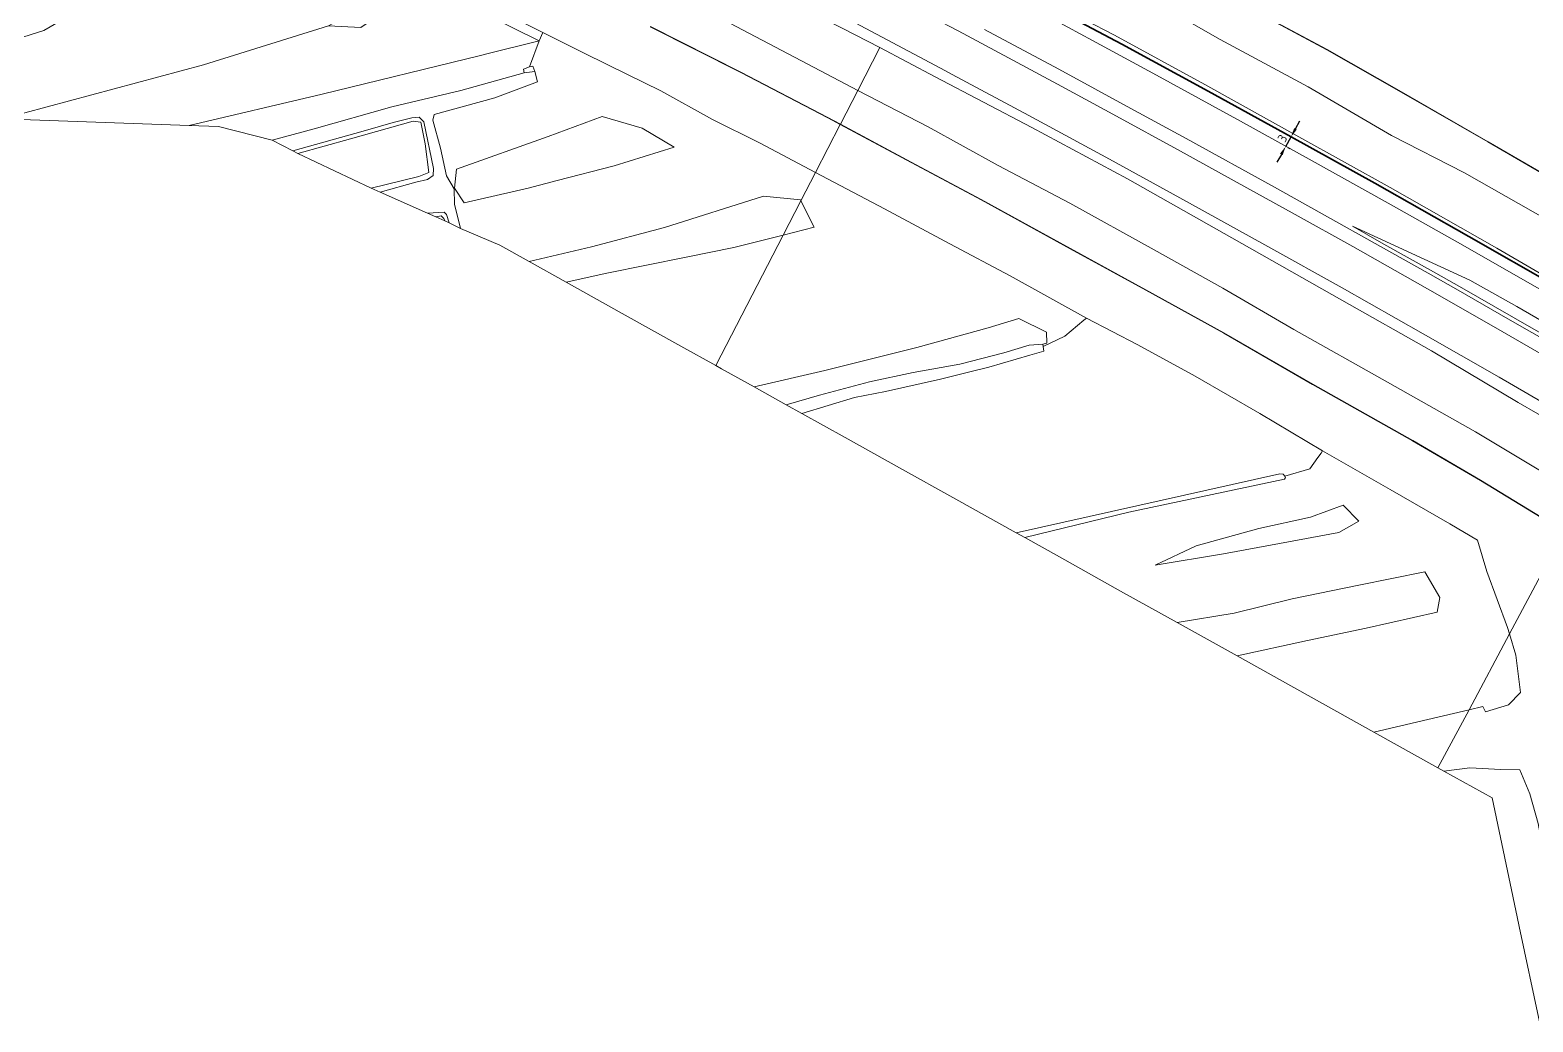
# Model space of a CAD drawing. Header units: metres. Extents: x 112942 to 118371, y 496117 to 499046.
# Drawn here: x 113767.1 to 114179.6, y 498011.7 to 498283.9 of the extents above; entities that cross this region are included whole.
import ezdxf

# ---------------------------------------------------------------- set-up
doc = ezdxf.new("R2010")
doc.units = ezdxf.units.M
for name, color, linetype, lineweight in [('B-WE-OG-TOPOKAART-G', 7, 'Continuous', 18), ('N-WE-KL-DATA_GLASVEZEL-G', 90, 'KL-GLASVEZEL-N', 35), ('N-WE-KL-DATA_GLASVEZEL-M', 7, 'Continuous', 18)]:
    doc.layers.add(name, color=color, linetype=linetype, lineweight=lineweight)
doc.styles.add('ISO', font='isocp.shx')
doc.linetypes.add('KL-GLASVEZEL-N', pattern='A,4,-1,[101,NLCS.SHX,S=0.5,R=0,X=0,Y=0],-1,4,-1,["G",Standard,S=1,R=0,X=-0.25,Y=-0.5],-1.5', length=12.5)
doc.dimstyles.new('ISO', dxfattribs={"dimtxt": 2.5, "dimasz": 2.5, "dimexe": 1.25, "dimexo": 0.625, "dimtad": 1, "dimtxsty": 'ISO', "dimcen": 2.5, "dimadec": 0, "dimazin": 0, "dimtfac": 1, "dimtmove": 0, "dimatfit": 3, "dimfxl": 0, "dimarcsym": 0})

# ---------------------------------------------------------------- blocks, each defined once
blk = doc.blocks.new('*D57')
at = {"layer": 'Defpoints', "color": 0, "transparency": 16777216}
for p in [(114111.73, 498251.99), (114113.19, 498254.61), (114113.19, 498254.61)]:
    blk.add_point(p, dxfattribs=at)
at = {"layer": 'N-WE-KL-DATA_GLASVEZEL-M', "color": 0, "lineweight": -2, "transparency": 16777216}
for p, q in [((114114.4, 498256.79), (114115.61, 498258.98)), ((114111.73, 498251.99), (114113.19, 498254.61)), ((114112.28, 498251.68), (114112.82, 498251.38)), ((114113.73, 498254.3), (114114.28, 498254)), ((114110.52, 498249.8), (114109.3, 498247.61))]:
    blk.add_line(p, q, dxfattribs=at)
at = {"layer": 'N-WE-KL-DATA_GLASVEZEL-M', "color": 0, "transparency": 16777216}
for points in [[(114114.03, 498257), (114114.76, 498256.59), (114113.19, 498254.61)], [(114110.15, 498250), (114110.88, 498249.6), (114111.73, 498251.99)]]:
    blk.add_solid(points, dxfattribs=at)
at = {"layer": 'N-WE-KL-DATA_GLASVEZEL-M', "color": 0, "transparency": 16777216, "insert": (114110.82, 498254.21), "char_height": 2.5, "attachment_point": 5, "rotation": 60.9563, "style": 'ISO'}
blk.add_mtext('3', dxfattribs=at)

msp = doc.modelspace()

# ---------------------------------------------------------------- linework, layer by layer
at = {"layer": 'B-WE-OG-TOPOKAART-G'}
for points in [[(113994.261, 498267.368, 0.141), (113985.748, 498271.781, 0.133), (113959.168, 498285.821, 0.077), (113928.539, 498300.896, -0.043), (113907.417, 498311.038, 0.157), (113896.804, 498315.353, 0.088), (113883.333, 498321.062, 0.076), (113872.185, 498325.317, 0.127), (113859.96, 498330.035, -0.031), (113839.908, 498336.72, 0.049), (113840.982, 498351.029, 6.262), (113849.444, 498347.54, 6.11), (113858.029, 498344.192, 6.1), (113869.834, 498339.445, 6.157), (113878.852, 498336.241, 6.177), (113888.703, 498332.415, 6.23), (113896.168, 498329.583, 6.207), (113909.782, 498324.236, 6.23), (113931.14, 498314.701, 6.253), (113964.136, 498297.702, 6.333), (113990.213, 498284.354, 6.38), (114000.294, 498279.082, 6.4), (113994.261, 498267.368, 0.141)], [(114226.834, 498218.514, -0.935), (114221.578, 498208.678, 0.217), (114218.066, 498210.683, 0.22), (114187.068, 498229.807, 0.07), (114160.811, 498244.714, 0.09), (114140.788, 498255.004, 0.2), (114117.894, 498268.329, 0.22), (114093.724, 498281.305, 0.177), (114069.459, 498295.199, 0.183), (114048.927, 498305.576, 0.18), (114025.221, 498318.342, 0.133), (114021.494, 498320.245, 0.129), (114026.283, 498329.544, -0.855), (114033.428, 498325.805, -0.863), (114057.028, 498313.416, -0.873), (114079.251, 498301.689, -0.857), (114103.852, 498288.726, -0.88), (114123.005, 498278.522, -0.933), (114143.408, 498266.853, -0.95), (114167.201, 498253.188, -0.92), (114184.64, 498243.122, -0.943), (114205.187, 498231.517, -0.983), (114223.873, 498220.288, -0.947), (114226.834, 498218.514, -0.935)], [(114184.64, 498243.122, -0.943), (114167.201, 498253.188, -0.92), (114143.408, 498266.853, -0.95), (114123.005, 498278.522, -0.933), (114103.852, 498288.726, -0.88), (114079.251, 498301.689, -0.857), (114057.028, 498313.416, -0.873), (114033.428, 498325.805, -0.863), (114026.283, 498329.544, -0.855), (114026.329, 498329.633, -1.116), (114033.474, 498325.894, -1.116), (114057.075, 498313.504, -1.116), (114079.298, 498301.777, -1.116), (114103.899, 498288.814, -1.116), (114123.053, 498278.61, -1.116), (114143.458, 498266.94, -1.116), (114167.251, 498253.275, -1.116), (114184.69, 498243.209, -1.116)], [(114221.578, 498208.678, 0.217), (114215.458, 498197.237, 6.227), (114209.531, 498200.798, 6.183), (114169.703, 498224.019, 6.2), (114140.422, 498240.735, 6.247), (114115.293, 498254.577, 6.233), (114089.548, 498268.967, 6.3), (114064.71, 498282.483, 6.313), (114040.288, 498295.244, 6.287), (114018.185, 498307.136, 6.26), (114015.472, 498308.553, 6.257), (114021.494, 498320.245, 0.129), (114025.221, 498318.342, 0.133), (114048.927, 498305.576, 0.18), (114069.459, 498295.199, 0.183), (114093.724, 498281.305, 0.177), (114117.894, 498268.329, 0.22), (114140.788, 498255.004, 0.2), (114160.811, 498244.714, 0.09), (114187.068, 498229.807, 0.07), (114218.066, 498210.683, 0.22), (114221.578, 498208.678, 0.217)], [(113907.829, 498283.213, -1.04), (113906.872, 498280.958, -0.805), (113871.781, 498298.37, -0.562), (113853.804, 498301.352, -0.562), (113837.927, 498300.771, -0.562), (113838.582, 498296.886, -0.562), (113820.958, 498293.484, -0.577), (113808.004, 498294.758, -1.033), (113816.078, 498297.981, -1.113), (113819.522, 498300.29, -1.1), (113825.464, 498302.57, -1.1), (113831.532, 498303.84, -1.1), (113838.032, 498304.711, -1.057), (113847.422, 498304.987, -1.033), (113855.201, 498305.274, -1.033), (113861.299, 498304.459, -1.03), (113868.678, 498302.151, -1.02), (113877.446, 498298.03, -1.007), (113889.38, 498292.278, -1.007), (113903.775, 498285.226, -1.04), (113907.829, 498283.213, -1.04)], [(113810.79, 498257.726, -0.817), (113759.546, 498259.546, -1.037), (113814.692, 498274.326, -0.694), (113848.968, 498285.116, -0.592), (113857.851, 498284.617, -0.562), (113863.633, 498288.516, -0.562), (113871.781, 498298.37, -0.562), (113906.872, 498280.958, -0.805), (113892.451, 498277.357, -1.348), (113890.736, 498276.929, -0.829), (113847.29, 498266.302, -0.817), (113810.79, 498257.726, -0.817)], [(113759.612, 498280.19, -1.063), (113770.893, 498283.8, -1.063), (113777.232, 498287.422, -1.053), (113784.049, 498287.658, -1.053), (113786.687, 498288.546, -1.053), (113786.481, 498289.493, -1.053), (113799.037, 498292.338, -1.033), (113808.004, 498294.758, -1.033), (113820.958, 498293.484, -0.577), (113838.582, 498296.886, -0.562), (113858.421, 498290.172, -0.577), (113848.968, 498285.116, -0.592), (113814.692, 498274.326, -0.694), (113759.546, 498259.546, -1.037)], [(114187.752, 498191.596, 6.987), (114168.705, 498202.578, 6.999), (114150.625, 498212.922, 7.004), (114130.107, 498224.46, 6.996), (114114.308, 498233.285, 6.974), (114097.606, 498242.507, 6.962), (114082.008, 498251.1, 6.972), (114065.236, 498260.274, 6.974), (114050.234, 498268.451, 6.976), (114035.67, 498276.304, 6.966), (114021.819, 498283.735, 6.974), (114005.658, 498292.129, 6.984)], [(114005.658, 498292.129, 6.984), (114021.819, 498283.735, 6.974), (114035.67, 498276.304, 6.966), (114050.234, 498268.451, 6.976), (114065.236, 498260.274, 6.974), (114082.008, 498251.1, 6.972), (114097.606, 498242.507, 6.962), (114114.308, 498233.285, 6.974), (114130.107, 498224.46, 6.996), (114150.625, 498212.922, 7.004), (114168.705, 498202.578, 6.999), (114187.752, 498191.596, 6.987)], [(114040.288, 498295.244, 6.287), (114064.71, 498282.483, 6.313), (114089.548, 498268.967, 6.3), (114115.293, 498254.577, 6.233), (114140.422, 498240.735, 6.247), (114169.703, 498224.019, 6.2), (114209.531, 498200.798, 6.183)], [(114181.891, 498212.522, 6.751), (114160.322, 498224.861, 6.756), (114139.877, 498236.416, 6.757), (114118.953, 498248.059, 6.745), (114099.288, 498258.902, 6.743), (114076.271, 498271.528, 6.75), (114058.684, 498281.052, 6.747), (114041.725, 498290.202, 6.748)], [(114041.725, 498290.202, 6.748), (114058.684, 498281.052, 6.747), (114076.271, 498271.528, 6.75), (114099.288, 498258.902, 6.743), (114118.953, 498248.059, 6.745), (114139.877, 498236.416, 6.757), (114160.322, 498224.861, 6.756), (114181.891, 498212.522, 6.751)], [(114184.69, 498243.209, -1.116), (114167.251, 498253.275, -1.116), (114143.458, 498266.94, -1.116), (114123.053, 498278.61, -1.116), (114103.899, 498288.814, -1.116)], [(113777.232, 498287.422, -1.053), (113770.893, 498283.8, -1.063), (113759.612, 498280.19, -1.063)], [(113982.636, 498244.79, -0.903), (113967.321, 498252.952, -0.82), (113954.44, 498259.367, -0.867), (113940.232, 498267.266, -0.887), (113931.105, 498271.717, -0.84), (113919.389, 498277.472, -1.04), (113907.829, 498283.213, -1.04), (113903.775, 498285.226, -1.04)], [(113989.442, 498258.012, -1.116), (113986.012, 498259.853, -1.1), (113962.132, 498272.241, -1.1), (113937.328, 498284.805, -1.1)], [(113937.328, 498284.805, -1.1), (113962.132, 498272.241, -1.1), (113986.012, 498259.853, -1.1), (113989.442, 498258.012, -1.116), (113982.636, 498244.79, -0.903)], [(113989.489, 498258.1, -0.672), (113986.059, 498259.941, -0.66), (113962.178, 498272.33, -0.677), (113937.374, 498284.894, -0.68)], [(113937.374, 498284.894, -0.68), (113962.178, 498272.33, -0.677), (113986.059, 498259.941, -0.66), (113989.489, 498258.1, -0.672), (113989.442, 498258.012, -1.116)], [(113959.168, 498285.821, 0.077), (113985.748, 498271.781, 0.133), (113994.261, 498267.368, 0.141), (113989.489, 498258.1, -0.672)], [(114197.127, 498169.25, 6.387), (114175.482, 498181.656, 6.3), (114151.767, 498195.86, 6.297), (114127.107, 498209.785, 6.43), (114096.917, 498226.869, 6.293), (114068.302, 498243.076, 6.387), (114042.013, 498257.175, 6.397), (114015.521, 498271.12, 6.43), (114000.294, 498279.082, 6.4), (113990.213, 498284.354, 6.38)], [(113993.569, 498285.87, 6.751), (114016.991, 498273.491, 6.795), (114020.172, 498271.7, 6.727), (114041.248, 498260.457, 6.711), (114063.401, 498248.468, 6.727), (114084.511, 498236.837, 6.712), (114106.825, 498224.53, 6.701), (114127.189, 498213.114, 6.719), (114149.448, 498200.538, 6.734), (114170.279, 498188.638, 6.731), (114192.801, 498175.542, 6.709)], [(114063.401, 498248.468, 6.727), (114041.248, 498260.457, 6.711), (114020.172, 498271.7, 6.727), (114016.991, 498273.491, 6.795), (113993.569, 498285.87, 6.751)], [(114029.055, 498284.101, 7.024), (114049.437, 498273.143, 7.01), (114069.203, 498262.428, 7.037), (114084.381, 498254.167, 7.017), (114108.636, 498240.779, 6.998), (114150.839, 498217.192, 6.996), (114159.095, 498212.509, 6.988), (114173.353, 498204.285, 6.995), (114185.221, 498197.502, 6.981)], [(114108.636, 498240.779, 6.998), (114084.381, 498254.167, 7.017), (114069.203, 498262.428, 7.037), (114049.437, 498273.143, 7.01), (114029.055, 498284.101, 7.024)], [(113833.586, 498253.665, -1.516), (113818.774, 498257.443, -1.293), (113810.79, 498257.726, -0.817), (113847.29, 498266.302, -0.817), (113890.736, 498276.929, -0.829), (113892.451, 498277.357, -1.348), (113906.872, 498280.958, -0.805), (113904.134, 498273.804, -1.273), (113902.513, 498273.155, -1.271), (113902.711, 498272.152, -1.386), (113885.292, 498267.369, -1.487), (113866.42, 498262.812, -1.484), (113845.052, 498256.847, -1.478), (113833.586, 498253.665, -1.516)], [(113919.389, 498277.472, -1.04), (113931.105, 498271.717, -0.84), (113940.232, 498267.266, -0.887), (113954.44, 498259.367, -0.867), (113967.321, 498252.952, -0.82), (113982.636, 498244.79, -0.903), (113978.65, 498237.058, -1.273), (113978.517, 498237.32, -1.27), (113968.362, 498238.347, -1.373), (113941.193, 498229.725, -1.373), (113921.189, 498224.372, -1.37), (113904.119, 498220.347, -1.407), (113895.999, 498224.871, -1.317), (113885.234, 498229.416, -1.412), (113883.634, 498236.106, -1.424), (113883.522, 498240.374, -1.487), (113881.429, 498243.914, -1.464), (113879.789, 498251.517, -1.265), (113877.682, 498259.181, -1.279), (113877.99, 498260.772, -1.297), (113894.691, 498265.353, -1.297), (113906.345, 498269.697, -1.317), (113905.6, 498272.568, -1.354), (113905.054, 498274.018, -1.334), (113904.134, 498273.804, -1.273), (113906.872, 498280.958, -0.805), (113907.829, 498283.213, -1.04), (113919.389, 498277.472, -1.04)], [(114199.687, 498167.756, 6.379), (114193.348, 498155.905, 0.139), (114192.176, 498156.614, 0.137), (114163.807, 498173.646, 0.277), (114139.701, 498187.245, 0.25), (114113.947, 498201.727, 0.17), (114094.501, 498213.073, 0.193), (114075.619, 498223.612, 0.147), (114052.497, 498236.385, 0.07), (114032.793, 498246.739, 0.063), (114013.597, 498257.343, 0.16), (113994.261, 498267.368, 0.141), (114000.294, 498279.082, 6.4), (114015.521, 498271.12, 6.43), (114042.013, 498257.175, 6.397), (114068.302, 498243.076, 6.387), (114096.917, 498226.869, 6.293), (114127.107, 498209.785, 6.43), (114151.767, 498195.86, 6.297), (114175.482, 498181.656, 6.3), (114197.127, 498169.25, 6.387), (114199.687, 498167.756, 6.379)], [(113885.234, 498229.416, -1.412), (113882.084, 498231.033, -1.657), (113881.424, 498233.273, -1.653), (113880.716, 498233.908, -1.65), (113876.19, 498233.643, -1.65), (113863.221, 498239.386, -1.707), (113872.958, 498242.137, -1.72), (113876.21, 498242.862, -1.76), (113877.756, 498244.035, -1.763), (113877.812, 498245.91, -1.783), (113875.141, 498258.731, -1.77), (113873.918, 498259.985, -1.75), (113871.905, 498259.815, -1.743), (113866.766, 498258.566, -1.757), (113858.481, 498256.201, -1.743), (113839.218, 498250.794, -1.81), (113833.586, 498253.665, -1.516), (113845.052, 498256.847, -1.478), (113866.42, 498262.812, -1.484), (113885.292, 498267.369, -1.487), (113902.711, 498272.152, -1.386), (113905.6, 498272.568, -1.354), (113906.345, 498269.697, -1.317), (113894.691, 498265.353, -1.297), (113877.99, 498260.772, -1.297), (113877.682, 498259.181, -1.279), (113879.789, 498251.517, -1.265), (113881.429, 498243.914, -1.464), (113883.522, 498240.374, -1.487), (113883.634, 498236.106, -1.424), (113885.234, 498229.416, -1.412)], [(113904.134, 498273.804, -1.273), (113905.054, 498274.018, -1.334), (113905.6, 498272.568, -1.354), (113902.711, 498272.152, -1.386), (113902.513, 498273.155, -1.271), (113904.134, 498273.804, -1.273)], [(114193.348, 498155.905, 0.139), (114188.23, 498146.325, -0.776), (114187.253, 498146.928, -0.773), (114165.189, 498160.328, -0.773), (114146.598, 498171.24, -0.753), (114119.12, 498186.707, -0.717), (114094.745, 498200.796, -0.707), (114073.361, 498212.608, -0.72), (114052.608, 498223.938, -0.737), (114028.157, 498237.41, -0.717), (114008.962, 498247.647, -0.737), (113989.489, 498258.1, -0.672), (113994.261, 498267.368, 0.141), (114013.597, 498257.343, 0.16), (114032.793, 498246.739, 0.063), (114052.497, 498236.385, 0.07), (114075.619, 498223.612, 0.147), (114094.501, 498213.073, 0.193), (114113.947, 498201.727, 0.17), (114139.701, 498187.245, 0.25), (114163.807, 498173.646, 0.277), (114192.176, 498156.614, 0.137), (114193.348, 498155.905, 0.139)], [(113863.221, 498239.386, -1.707), (113860.746, 498240.482, -1.187), (113873.792, 498243.702, -1.23), (113876.53, 498244.827, -1.233), (113875.501, 498252.72, -1.13), (113874.305, 498258.642, -1.133), (113872.255, 498258.934, -1.133), (113855.021, 498254.093, -1.21), (113840.627, 498250.066, -1.2), (113839.218, 498250.794, -1.81), (113858.481, 498256.201, -1.743), (113866.766, 498258.566, -1.757), (113871.905, 498259.815, -1.743), (113873.918, 498259.985, -1.75), (113875.141, 498258.731, -1.77), (113877.812, 498245.91, -1.783), (113877.756, 498244.035, -1.763), (113876.21, 498242.862, -1.76), (113872.958, 498242.137, -1.72), (113863.221, 498239.386, -1.707)], [(113860.746, 498240.482, -1.187), (113840.627, 498250.066, -1.2), (113855.021, 498254.093, -1.21), (113872.255, 498258.934, -1.133), (113874.305, 498258.642, -1.133), (113875.501, 498252.72, -1.13), (113876.53, 498244.827, -1.233), (113873.792, 498243.702, -1.23), (113860.746, 498240.482, -1.187)], [(113883.59, 498240.474, -1.577), (113886.213, 498236.469, -1.523), (113903.766, 498240.541, -1.543), (113911.739, 498242.602, -1.393), (113927.393, 498246.677, -1.387), (113943.837, 498251.787, -1.37), (113935.124, 498257.024, -1.283), (113924.089, 498260.208, -1.283), (113909.284, 498254.722, -1.473), (113884.15, 498245.761, -1.513), (113883.59, 498240.474, -1.577)], [(113903.766, 498240.541, -1.543), (113886.213, 498236.469, -1.523), (113883.59, 498240.474, -1.577), (113884.15, 498245.761, -1.513), (113909.284, 498254.722, -1.473), (113924.089, 498260.208, -1.283), (113935.124, 498257.024, -1.283), (113943.837, 498251.787, -1.37), (113927.393, 498246.677, -1.387), (113911.739, 498242.602, -1.393), (113903.766, 498240.541, -1.543)], [(114188.177, 498146.24, -1.105), (114173.148, 498118.146, -0.955), (114172.61, 498119.952, -0.953), (114166.944, 498135.257, -0.917), (114164.362, 498143.909, -0.877), (114156.778, 498148.35, -0.807), (114140.345, 498157.759, -0.81), (114121.823, 498168.39, -0.819), (114104.583, 498178.63, -0.817), (114086.837, 498188.945, -0.83), (114071.125, 498197.483, -0.847), (114057.057, 498204.856, -0.878), (114036.069, 498216.441, -0.85), (114019.538, 498225.27, -0.86), (114001.583, 498234.8, -0.88), (113982.636, 498244.79, -0.903), (113989.442, 498258.012, -1.116), (114008.915, 498247.559, -1.116), (114028.109, 498237.322, -1.116), (114052.56, 498223.85, -1.116), (114073.313, 498212.52, -1.116), (114094.696, 498200.709, -1.116), (114119.07, 498186.62, -1.116), (114146.548, 498171.153, -1.116), (114165.138, 498160.242, -1.116), (114187.201, 498146.843, -1.116)], [(114188.23, 498146.325, -0.776), (114188.177, 498146.24, -1.105), (114187.201, 498146.843, -1.116), (114165.138, 498160.242, -1.116), (114146.548, 498171.153, -1.116), (114119.07, 498186.62, -1.116), (114094.696, 498200.709, -1.116), (114073.313, 498212.52, -1.116), (114052.56, 498223.85, -1.116), (114028.109, 498237.322, -1.116), (114008.915, 498247.559, -1.116), (113989.442, 498258.012, -1.116), (113989.489, 498258.1, -0.672), (114008.962, 498247.647, -0.737), (114028.157, 498237.41, -0.717), (114052.608, 498223.938, -0.737), (114073.361, 498212.608, -0.72), (114094.745, 498200.796, -0.707), (114119.12, 498186.707, -0.717), (114146.598, 498171.24, -0.753), (114165.189, 498160.328, -0.773), (114187.253, 498146.928, -0.773), (114188.23, 498146.325, -0.776)], [(114192.801, 498175.542, 6.709), (114170.279, 498188.638, 6.731), (114149.448, 498200.538, 6.734), (114127.189, 498213.114, 6.719), (114106.825, 498224.53, 6.701), (114084.511, 498236.837, 6.712), (114063.401, 498248.468, 6.727)], [(113973.798, 498227.637, -1.359), (113982.342, 498229.79, -1.347), (113978.65, 498237.058, -1.273), (113982.636, 498244.79, -0.903), (114001.583, 498234.8, -0.88), (114019.538, 498225.27, -0.86), (114036.069, 498216.441, -0.85), (114057.057, 498204.856, -0.878), (114056.324, 498204.254, -0.737), (114051.125, 498199.931, -0.987), (114045.131, 498197.08, -1.683), (114045.047, 498197.7, -1.693), (114046.144, 498197.958, -1.45), (114046.088, 498200.968, -1.39), (114038.452, 498204.774, -1.39), (114030.054, 498202.146, -1.393), (114010.473, 498196.796, -1.423), (113985.204, 498190.453, -1.46), (113965.85, 498185.956, -1.46), (113956.89, 498190.947, -1.427), (113955.345, 498191.808, -1.445), (113973.798, 498227.637, -1.359)], [(113973.798, 498227.637, -1.359), (113960.273, 498224.229, -1.377), (113947.192, 498221.607, -1.39), (113925.427, 498217.204, -1.39), (113914.26, 498214.697, -1.4), (113904.119, 498220.347, -1.407), (113921.189, 498224.372, -1.37), (113941.193, 498229.725, -1.373), (113968.362, 498238.347, -1.373), (113978.517, 498237.32, -1.27), (113978.65, 498237.058, -1.273), (113973.798, 498227.637, -1.359)], [(114185.221, 498197.502, 6.981), (114173.353, 498204.285, 6.995), (114159.095, 498212.509, 6.988), (114150.839, 498217.192, 6.996), (114108.636, 498240.779, 6.998)], [(113973.798, 498227.637, -1.359), (113978.65, 498237.058, -1.273), (113982.342, 498229.79, -1.347), (113973.798, 498227.637, -1.359)], [(113882.084, 498231.033, -1.657), (113880.948, 498231.536, -1.2), (113880.683, 498232.224, -1.213), (113879.948, 498232.905, -1.18), (113878.504, 498232.618, -1.2), (113876.19, 498233.643, -1.65), (113880.716, 498233.908, -1.65), (113881.424, 498233.273, -1.653), (113882.084, 498231.033, -1.657)], [(113880.948, 498231.536, -1.2), (113878.504, 498232.618, -1.2), (113879.948, 498232.905, -1.18), (113880.683, 498232.224, -1.213), (113880.948, 498231.536, -1.2)], [(114186.228, 498198.14, 6.971), (114174.198, 498205.057, 6.974), (114159.432, 498213.495, 6.983), (114151.432, 498217.999, 6.988), (114138.653, 498225.187, 6.975), (114130.027, 498230.069, 6.984), (114149.735, 498221.012, 6.957), (114162.285, 498215.306, 6.923), (114175.147, 498208.024, 6.911), (114190.129, 498199.311, 6.895)], [(113973.798, 498227.637, -1.359), (113955.345, 498191.808, -1.445), (113945.722, 498197.169, -1.557), (113929.636, 498206.131, -1.45), (113914.26, 498214.697, -1.4), (113925.427, 498217.204, -1.39), (113947.192, 498221.607, -1.39), (113960.273, 498224.229, -1.377), (113973.798, 498227.637, -1.359)], [(113974.638, 498181.06, -1.633), (113965.85, 498185.956, -1.46), (113985.204, 498190.453, -1.46), (114010.473, 498196.796, -1.423), (114030.054, 498202.146, -1.393), (114038.452, 498204.774, -1.39), (114046.088, 498200.968, -1.39), (114046.144, 498197.958, -1.45), (114045.047, 498197.7, -1.693), (114041.313, 498197.46, -1.693), (114034.328, 498195.302, -1.67), (114022.264, 498192.235, -1.7), (114009.518, 498189.933, -1.667), (113997.513, 498187.377, -1.667), (113983.794, 498183.683, -1.673), (113974.638, 498181.06, -1.633)], [(114057.057, 498204.856, -0.878), (114071.125, 498197.483, -0.847), (114086.837, 498188.945, -0.83), (114104.583, 498178.63, -0.817), (114121.823, 498168.39, -0.819), (114121.416, 498167.738, -0.905), (114120.545, 498166.55, -0.94), (114118.304, 498163.496, -1.031), (114111.521, 498161.453, -1.607), (114111.055, 498162.035, -1.601), (114110.145, 498162.137, -1.577), (114037.776, 498145.885, -1.676), (114021.204, 498155.117, -1.437), (114005.741, 498163.732, -1.57), (113990.796, 498172.058, -1.553), (113978.922, 498178.673, -1.703), (113993.358, 498183.081, -1.693), (114001.896, 498184.691, -1.7), (114017.007, 498188.114, -1.713), (114025.358, 498190.181, -1.698), (114030.249, 498191.391, -1.69), (114041.52, 498194.703, -1.657), (114045.301, 498195.818, -1.663), (114045.131, 498197.08, -1.683), (114051.125, 498199.931, -0.987), (114056.324, 498204.254, -0.737), (114057.057, 498204.856, -0.878)], [(114045.131, 498197.08, -1.683), (114045.301, 498195.818, -1.663), (114041.52, 498194.703, -1.657), (114030.249, 498191.391, -1.69), (114025.358, 498190.181, -1.698), (114017.007, 498188.114, -1.713), (114001.896, 498184.691, -1.7), (113993.358, 498183.081, -1.693), (113978.922, 498178.673, -1.703), (113974.638, 498181.06, -1.633), (113983.794, 498183.683, -1.673), (113997.513, 498187.377, -1.667), (114009.518, 498189.933, -1.667), (114022.264, 498192.235, -1.7), (114034.328, 498195.302, -1.67), (114041.313, 498197.46, -1.693), (114045.047, 498197.7, -1.693), (114045.131, 498197.08, -1.683)], [(114140.345, 498157.759, -0.81), (114156.778, 498148.35, -0.807), (114164.362, 498143.909, -0.877), (114166.944, 498135.257, -0.917), (114172.61, 498119.952, -0.953), (114173.148, 498118.146, -0.955), (114162.03, 498097.361, -0.985), (114150.744, 498094.685, -0.97), (114135.926, 498091.203, -0.98), (114110.804, 498105.199, -1.347), (114098.394, 498112.113, -1.243), (114117.716, 498116.384, -1.32), (114133.835, 498119.78, -1.213), (114153.308, 498124.154, -1.213), (114153.992, 498128.176, -1.18), (114149.863, 498135.186, -1.193), (114131.782, 498131.506, -1.223), (114113.494, 498127.836, -1.277), (114097.613, 498123.89, -1.253), (114081.898, 498121.303, -1.213), (114066.403, 498129.935, -1.46), (114049.622, 498139.285, -1.373), (114040.101, 498144.59, -1.598), (114068.636, 498151.589, -1.598), (114111.372, 498160.599, -1.598), (114111.697, 498161.116, -1.598), (114111.521, 498161.453, -1.607), (114118.304, 498163.496, -1.031), (114120.545, 498166.55, -0.94), (114121.416, 498167.738, -0.905), (114121.823, 498168.39, -0.819), (114140.345, 498157.759, -0.81)], [(114040.101, 498144.59, -1.598), (114037.776, 498145.885, -1.676), (114110.145, 498162.137, -1.577), (114111.055, 498162.035, -1.601), (114111.521, 498161.453, -1.607), (114111.697, 498161.116, -1.598), (114111.372, 498160.599, -1.598), (114068.636, 498151.589, -1.598), (114040.101, 498144.59, -1.598)], [(114087.186, 498142.323, -1.33), (114075.923, 498137.069, -1.32), (114094.617, 498140.117, -1.27), (114110.003, 498143.007, -1.28), (114126.297, 498145.957, -1.253), (114131.83, 498149.109, -1.267), (114127.447, 498153.463, -1.263), (114118.561, 498150.255, -1.277), (114104.329, 498147.093, -1.24), (114087.186, 498142.323, -1.33)], [(114075.923, 498137.069, -1.32), (114087.186, 498142.323, -1.33), (114104.329, 498147.093, -1.24), (114118.561, 498150.255, -1.277), (114127.447, 498153.463, -1.263), (114131.83, 498149.109, -1.267), (114126.297, 498145.957, -1.253), (114110.003, 498143.007, -1.28), (114094.617, 498140.117, -1.27), (114075.923, 498137.069, -1.32)], [(114181.023, 498066.084, -1.073), (114178.744, 498074.257, -1.08), (114175.984, 498080.831, -1.033), (114170.728, 498080.962, -1.033), (114162.228, 498081.364, -0.937), (114155.132, 498080.503, -1.117), (114153.498, 498081.413, -1.105), (114162.03, 498097.361, -0.985), (114165.788, 498098.252, -0.99), (114166.568, 498096.799, -0.99), (114172.866, 498098.657, -0.96), (114176.185, 498102.099, -0.957), (114174.892, 498112.292, -0.963), (114173.148, 498118.146, -0.955), (114188.177, 498146.24, -1.105)], [(114098.394, 498112.113, -1.243), (114081.898, 498121.303, -1.213), (114097.613, 498123.89, -1.253), (114113.494, 498127.836, -1.277), (114131.782, 498131.506, -1.223), (114149.863, 498135.186, -1.193), (114153.992, 498128.176, -1.18), (114153.308, 498124.154, -1.213), (114133.835, 498119.78, -1.213), (114117.716, 498116.384, -1.32), (114098.394, 498112.113, -1.243)], [(114173.148, 498118.146, -0.955), (114174.892, 498112.292, -0.963), (114176.185, 498102.099, -0.957), (114172.866, 498098.657, -0.96), (114166.568, 498096.799, -0.99), (114165.788, 498098.252, -0.99), (114162.03, 498097.361, -0.985), (114173.148, 498118.146, -0.955)], [(114162.03, 498097.361, -0.985), (114153.498, 498081.413, -1.105), (114135.926, 498091.203, -0.98), (114150.744, 498094.685, -0.97), (114162.03, 498097.361, -0.985)], [(114181.363, 498011.655, -0.977), (114175.823, 498037.861, -1.25), (114175.271, 498040.475, -0.82), (114168.361, 498073.164, -0.997), (114155.132, 498080.503, -1.117), (114162.228, 498081.364, -0.937), (114170.728, 498080.962, -1.033), (114175.984, 498080.831, -1.033), (114178.744, 498074.257, -1.08), (114181.023, 498066.084, -1.073), (114184.12, 498049.401, -1.037), (114186.559, 498036.409, -1.017), (114187.465, 498029.205, -1.01), (114190.183, 498022.506, -0.973), (114191.168, 498018.245, -0.983), (114190.344, 498015.42, -1.007), (114187.183, 498013.563, -0.977), (114181.363, 498011.655, -0.977)]]:
    msp.add_polyline3d(points, dxfattribs=at)
at = {"layer": 'N-WE-KL-DATA_GLASVEZEL-G', "flags": 128}
msp.add_lwpolyline([(113627.896, 498496.699), (113651.209, 498486.151), (113674.376, 498475.686), (113700.62, 498463.505), (113723.402, 498452.851), (113747.607, 498441.92), (113826.936, 498407.232), (113831.96, 498404.555), (113856.291, 498390.206), (113876.281, 498378.09), (113881.116, 498375.349), (113901.444, 498365.312), (113923.487, 498354.345), (113947.094, 498342.456), (113969.922, 498330.857), (113998.595, 498316.097), (114017.505, 498306.229), (114042.278, 498293.06), (114066.728, 498280.02), (114090.418, 498267.163), (114113.179, 498254.611), (114113.179, 498254.611), (114136.142, 498241.86), (114161.935, 498227.268), (114186.026, 498213.509), (114206.354, 498201.808), (114231.746, 498186.946), (114255.923, 498172.65), (114282.573, 498156.533), (114306.156, 498142.09), (114330.404, 498127.051), (114353.649, 498112.661), (114377.173, 498098.282), (114400.39, 498084.264), (114400.39, 498084.264), (114400.39, 498084.264), (114424.381, 498069.86), (114447.304, 498056.342), (114471.846, 498042.035), (114494.618, 498028.886), (114509.723, 498020.344)], dxfattribs=at)

# ---------------------------------------------------------------- dimensions: what is measured, and where the dimension line sits
at = {"layer": 'N-WE-KL-DATA_GLASVEZEL-M'}
dim = msp.add_aligned_dim(p1=(114111.729, 498251.985), p2=(114113.185, 498254.608), distance=0, dimstyle='ISO', dxfattribs=at)
dim.commit()
dim.dimension.update_dxf_attribs({"geometry": '*D57', "text_midpoint": (114110.818, 498254.207)})

doc.saveas('drawing.dxf')
